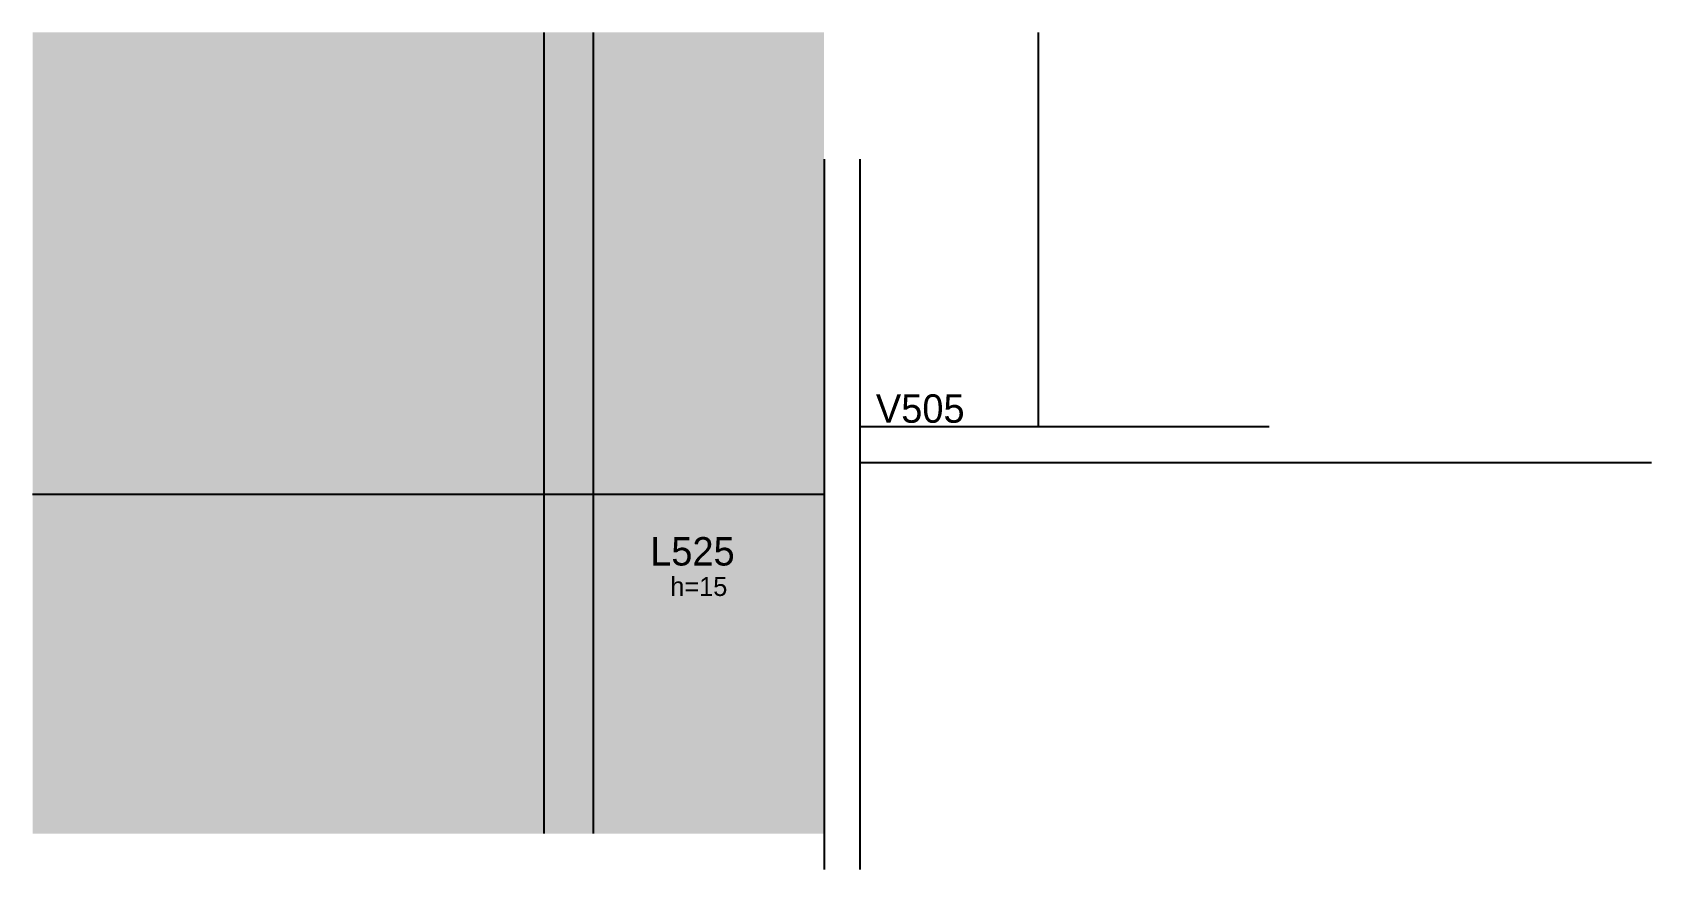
# Model space of a CAD drawing. Header units: metres. Extents: x 4926 to 5781, y 2555 to 2997.
import ezdxf

# ---------------------------------------------------------------- set-up
doc = ezdxf.new("R2010")
doc.units = ezdxf.units.M
for name, color, linetype in [('3', 7, 'Continuous'), ('4', 7, 'Continuous'), ('Hachura', 7, 'Continuous'), ('Painéis', 7, 'Continuous'), ('REAPROVEITAMENTO', 7, 'Continuous')]:
    doc.layers.add(name, color=color, linetype=linetype)

msp = doc.modelspace()

# ---------------------------------------------------------------- hatches: boundary and pattern name
at = {"layer": 'Hachura'}
h = msp.add_hatch(color=7, dxfattribs=at)
h.dxf.hatch_style = 1
h.paths.add_polyline_path([(5195.73, 2573.94), (5221.73, 2573.94), (5221.73, 2573.94), (5221.73, 2996.94), (5221.73, 2996.94), (5195.73, 2996.94), (5195.73, 2996.94), (5195.73, 2573.94)])
at = {"layer": 'REAPROVEITAMENTO'}
h = msp.add_hatch(color=7, dxfattribs=at)
h.dxf.hatch_style = 1
h.paths.add_polyline_path([(5343.73, 2573.94), (4925.72, 2573.94), (4925.72, 2573.94), (4925.72, 2996.94), (4925.72, 2996.94), (5343.73, 2996.94), (5343.73, 2996.94), (5343.73, 2573.94)])

# ---------------------------------------------------------------- linework, layer by layer
at = {"layer": '3', "color": 7, "lineweight": 25}
for p, q in [((5362.72, 2788.94), (5578.72, 2788.94)), ((5362.72, 2769.94), (5780.72, 2769.94))]:
    msp.add_line(p, q, dxfattribs=at)
for points in [[(5343.72, 2929.94), (5343.72, 2554.94)], [(5362.72, 2554.94), (5362.72, 2929.94)]]:
    msp.add_lwpolyline(points, dxfattribs=at)
at = {"layer": 'Painéis', "color": 7, "lineweight": 25}
for p, q in [((5195.73, 2996.94), (5195.73, 2573.94)), ((5221.73, 2996.94), (5221.73, 2573.94)), ((5456.72, 2996.94), (5456.72, 2788.94)), ((5343.63, 2752.94), (4925.63, 2752.94))]:
    msp.add_line(p, q, dxfattribs=at)

# ---------------------------------------------------------------- texts
at = {"layer": '3', "color": 7, "lineweight": 25}
msp.add_text('h=15', height=10, dxfattribs=at).set_placement((5262.49, 2699.41))
at = {"layer": '4', "color": 7, "lineweight": 25}
for s, p in [('V505', (5371.07, 2790.85)), ('L525', (5251.88, 2715.48))]:
    msp.add_text(s, height=15, dxfattribs=at).set_placement(p)

doc.saveas('drawing.dxf')
